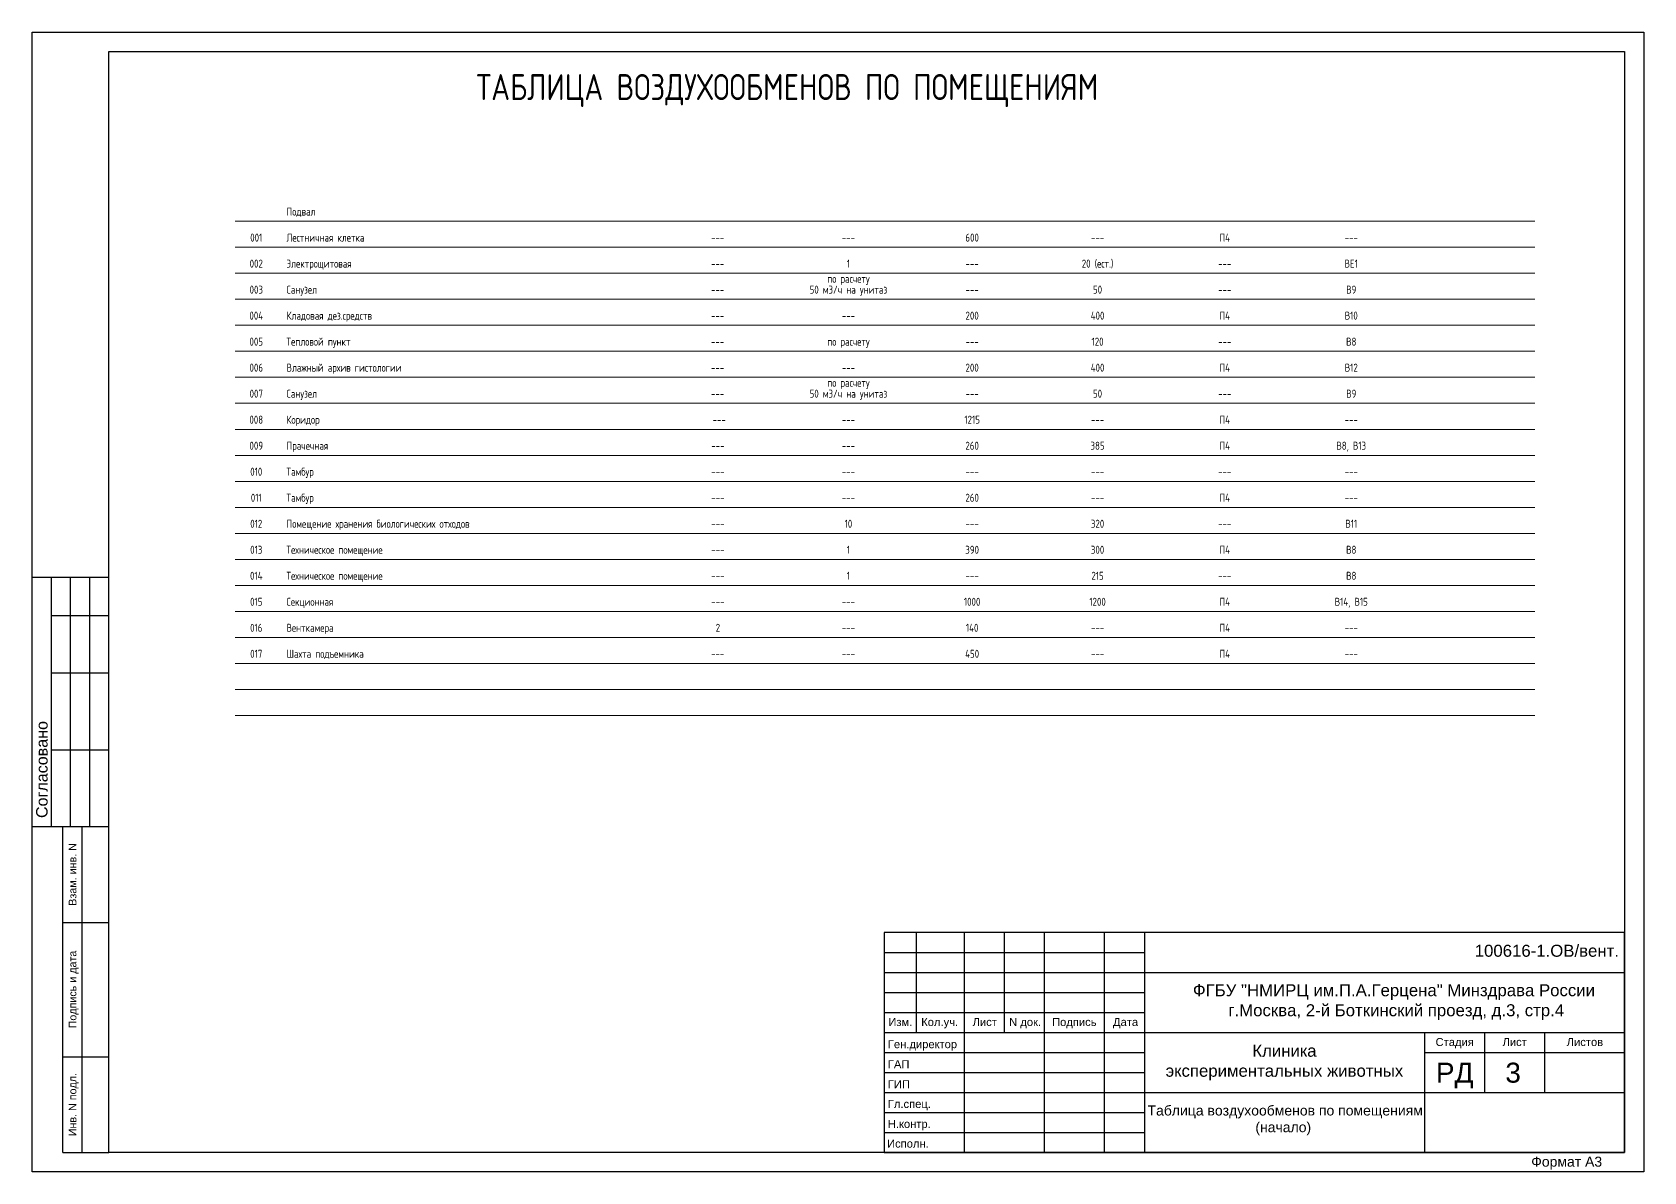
# Model space of a CAD drawing. Header units: millimetres. Extents: x -285783 to 224003, y -270247 to -22062.
# Drawn here: x -166329 to -126061, y -50537 to -22062 of the extents above; entities that cross this region are included whole.
import ezdxf
from ezdxf.enums import TextEntityAlignment as Align

# ---------------------------------------------------------------- set-up
doc = ezdxf.new("R2010")
doc.units = ezdxf.units.MM
for name, color, linetype, lineweight in [('12 текст рамки', 7, 'Continuous', 30), ('13 рамка', 7, 'Continuous', 30), ('A4TXT', 7, 'Continuous', 13), ('DOORS', 7, 'Continuous', 5)]:
    doc.layers.add(name, color=color, linetype=linetype, lineweight=lineweight)
doc.styles.add('SPDS', font='SPDS.shx')
doc.styles.add('РАМКА', font='arial.ttf')
doc.styles.add('ТЕКСТ', font='arial.ttf', dxfattribs={"oblique": 10, "height": 150})

msp = doc.modelspace()

# ---------------------------------------------------------------- linework, layer by layer
at = {"layer": '13 рамка'}
for p, q in [((-166329, -35676), (-164412, -35676)), ((-165850, -41908), (-165850, -35676)), ((-165370, -41908), (-165370, -35676)), ((-164891, -41908), (-164891, -35676)), ((-165850, -36635), (-164412, -36635)), ((-165850, -38073), (-164412, -38073)), ((-165850, -39991), (-164412, -39991)), ((-166329, -41908), (-164412, -41908)), ((-165562, -50058), (-165562, -41908)), ((-165083, -50058), (-165083, -41908)), ((-165562, -44305), (-164412, -44305)), ((-145040, -44558), (-145040, -50058)), ((-126540, -44558), (-145040, -44558)), ((-144240, -44558), (-144240, -47058)), ((-143040, -44558), (-143040, -50058)), ((-142040, -44558), (-142040, -47058)), ((-141040, -44558), (-141040, -50058)), ((-139540, -44558), (-139540, -50058)), ((-138540, -44558), (-138540, -50058)), ((-126540, -50058), (-126540, -44558)), ((-145040, -45058), (-138540, -45058)), ((-145040, -45558), (-126540, -45558)), ((-145040, -46058), (-138540, -46058)), ((-145040, -46558), (-138540, -46558)), ((-145040, -47058), (-126540, -47058)), ((-131540, -47058), (-131540, -50058)), ((-130040, -47058), (-130040, -48558)), ((-128540, -47058), (-128540, -48558)), ((-165562, -47661), (-164412, -47661)), ((-145040, -47558), (-138540, -47558)), ((-131540, -47558), (-126540, -47558)), ((-145040, -48058), (-138540, -48058)), ((-145040, -48058), (-138540, -48058)), ((-145040, -48558), (-126540, -48558)), ((-145040, -49058), (-138540, -49058)), ((-145040, -49058), (-138540, -49058)), ((-145040, -49558), (-138540, -49558)), ((-145040, -49558), (-138540, -49558)), ((-165562, -50058), (-164412, -50058)), ((-145040, -50058), (-126540, -50058)), ((-145040, -50058), (-126540, -50058)), ((-145040, -50058), (-126540, -50058))]:
    msp.add_line(p, q, dxfattribs=at)
for points in [[(-166329, -22062), (-126061, -22062), (-126061, -50537), (-166329, -50537)], [(-164412, -22541), (-126540, -22541), (-126540, -50058), (-164412, -50058)]]:
    msp.add_lwpolyline(points, close=True, dxfattribs=at)
at = {"layer": 'A4TXT'}
for p, q in [((-161260, -26785), (-128782, -26785)), ((-161260, -33935), (-128782, -33935)), ((-161260, -34585), (-128782, -34585)), ((-161260, -35235), (-128782, -35235)), ((-161260, -35885), (-128782, -35885)), ((-161260, -36535), (-128782, -36535)), ((-161260, -37185), (-128782, -37185)), ((-161260, -37835), (-128782, -37835)), ((-161260, -38485), (-128782, -38485)), ((-161260, -39135), (-128782, -39135))]:
    msp.add_line(p, q, dxfattribs=at)
at = {"layer": 'DOORS', "ltscale": 100}
for p, q in [((-161260, -27435), (-128782, -27435)), ((-161260, -28085), (-128782, -28085)), ((-161260, -28735), (-128782, -28735)), ((-161260, -29385), (-128782, -29385)), ((-161260, -30035), (-128782, -30035)), ((-161260, -30685), (-128782, -30685)), ((-161260, -31335), (-128782, -31335)), ((-161260, -31985), (-128782, -31985)), ((-161260, -32635), (-128782, -32635)), ((-161260, -33285), (-128782, -33285))]:
    msp.add_line(p, q, dxfattribs=at)

# ---------------------------------------------------------------- texts
at = {"layer": '12 текст рамки'}
for s, height, style, p in [('ТАБЛИЦА ВОЗДУХООБМЕНОВ ПО ПОМЕЩЕНИЯМ', 650, 'SPDS', (-155231, -23757)), ('100616-1.ОВ/вент.', 300, 'РАМКА', (-130285, -45164))]:
    msp.add_text(s, height=height, dxfattribs=dict(at, style=style)).set_placement(p)
at = {"layer": '12 текст рамки', "color": 7, "lineweight": 15, "ltscale": 0.5, "style": 'SPDS'}
for s, p in [('Подвал', (-159975, -26644)), ('Лестничная клетка', (-159975, -27294)), ('Электрощитовая', (-159975, -27944)), ('Санузел', (-159975, -28594)), ('Кладовая дез.средств', (-159975, -29244)), ('Тепловой пункт', (-159975, -29894)), ('Влажный архив гистологии', (-159975, -30544)), ('Санузел', (-159975, -31194)), ('Коридор', (-159975, -31844)), ('Прачечная', (-159975, -32494)), ('Тамбур', (-159975, -33144)), ('Тамбур', (-159975, -33794)), ('Помещение хранения биологических отходов', (-159975, -34444)), ('Техническое помещение', (-159975, -35094)), ('Техническое помещение', (-159975, -35744)), ('Секционная', (-159975, -36394)), ('Венткамера', (-159975, -37044)), ('Шахта подъемника', (-159975, -37694))]:
    msp.add_text(s, height=200, dxfattribs=at).set_placement(p)
for s, p in [('001', (-160731, -27294)), ('---', (-149203, -27294)), ('---', (-145934, -27294)), ('600', (-142843, -27294)), ('---', (-139709, -27294)), ('П4', (-136531, -27294)), ('---', (-133370, -27294)), ('002', (-160731, -27944)), ('1', (-145934, -27944)), ('20 (ест.)', (-139709, -27944)), ('ВЕ1', (-133370, -27944)), ('---', (-149203, -27944)), ('по расчету', (-145934, -28321)), ('---', (-142843, -27944)), ('---', (-136531, -27944)), ('003', (-160731, -28594)), ('---', (-149203, -28594)), ('50 м3/ч на унитаз', (-145934, -28594)), ('---', (-142843, -28594)), ('50', (-139709, -28594)), ('---', (-136531, -28594)), ('В9', (-133370, -28594)), ('004', (-160731, -29244)), ('---', (-149203, -29244)), ('---', (-145934, -29244)), ('200', (-142843, -29244)), ('400', (-139709, -29244)), ('П4', (-136531, -29244)), ('В10', (-133370, -29244)), ('005', (-160731, -29894)), ('по расчету', (-145934, -29894)), ('120', (-139709, -29894)), ('В8', (-133370, -29894)), ('---', (-149203, -29894)), ('---', (-142843, -29894)), ('---', (-136531, -29894)), ('006', (-160731, -30544)), ('---', (-149203, -30544)), ('---', (-145934, -30544)), ('200', (-142843, -30544)), ('400', (-139709, -30544)), ('П4', (-136531, -30544)), ('В12', (-133370, -30544)), ('007', (-160731, -31194)), ('50 м3/ч на унитаз', (-145934, -31194)), ('по расчету', (-145934, -30921)), ('50', (-139709, -31194)), ('В9', (-133370, -31194)), ('---', (-149203, -31194)), ('---', (-142843, -31194)), ('---', (-136531, -31194)), ('008', (-160731, -31844)), ('---', (-149164, -31844)), ('---', (-145934, -31844)), ('1215', (-142843, -31844)), ('---', (-139709, -31844)), ('П4', (-136531, -31844)), ('---', (-133370, -31844)), ('009', (-160731, -32494)), ('---', (-149197, -32494)), ('---', (-145934, -32494)), ('260', (-142843, -32494)), ('385', (-139709, -32494)), ('П4', (-136531, -32494)), ('В8, В13', (-133370, -32494)), ('010', (-160731, -33144)), ('---', (-149197, -33144)), ('---', (-145934, -33144)), ('---', (-142843, -33144)), ('---', (-139709, -33144)), ('---', (-136531, -33144)), ('---', (-133370, -33144)), ('011', (-160731, -33794)), ('---', (-149197, -33794)), ('---', (-145934, -33794)), ('260', (-142843, -33794)), ('---', (-139709, -33794)), ('П4', (-136531, -33794)), ('---', (-133370, -33794)), ('012', (-160731, -34444)), ('---', (-149197, -34444)), ('10', (-145934, -34444)), ('---', (-142843, -34444)), ('320', (-139709, -34444)), ('---', (-136531, -34444)), ('В11', (-133370, -34444)), ('013', (-160731, -35094)), ('---', (-149197, -35094)), ('1', (-145934, -35094)), ('390', (-142843, -35094)), ('300', (-139709, -35094)), ('П4', (-136531, -35094)), ('В8', (-133370, -35094)), ('014', (-160731, -35744)), ('---', (-149197, -35744)), ('1', (-145934, -35744)), ('---', (-142843, -35744)), ('215', (-139709, -35744)), ('---', (-136531, -35744)), ('В8', (-133370, -35744)), ('015', (-160731, -36394)), ('1000', (-142843, -36394)), ('1200', (-139709, -36394)), ('П4', (-136531, -36394)), ('В14, В15', (-133370, -36394)), ('---', (-149197, -36394)), ('---', (-145934, -36394)), ('016', (-160731, -37044)), ('2', (-149197, -37044)), ('---', (-145934, -37044)), ('140', (-142843, -37044)), ('---', (-139709, -37044)), ('П4', (-136531, -37044)), ('---', (-133370, -37044)), ('017', (-160731, -37694)), ('---', (-149203, -37694)), ('---', (-145934, -37694)), ('450', (-142843, -37694)), ('---', (-139709, -37694)), ('П4', (-136531, -37694)), ('---', (-133370, -37694))]:
    msp.add_text(s, height=200, dxfattribs=at).set_placement(p, align=Align.CENTER)
at = {"layer": '12 текст рамки', "lineweight": 15, "style": 'ТЕКСТ'}
msp.add_text('Согласовано', height=287.63, rotation=90, dxfattribs=at).set_placement((-166089, -41698), align=Align.MIDDLE_LEFT)
for s, p in [('Взам. инв. N', (-165322, -43107)), ('Подпись и дата', (-165322, -45983)), ('Инв. N подл.', (-165322, -48859))]:
    msp.add_text(s, height=191.75, rotation=90, dxfattribs=at).set_placement(p, align=Align.MIDDLE_CENTER)
at = {"layer": '12 текст рамки', "style": 'ТЕКСТ'}
for s, p in [('РД', (-130785, -48311)), ('3', (-129325, -48311))]:
    msp.add_text(s, height=500, dxfattribs=at).set_placement(p, align=Align.CENTER)
msp.add_text('Формат А3', height=250, dxfattribs=at).set_placement((-128873, -50285), align=Align.MIDDLE_LEFT)
at = {"layer": '12 текст рамки', "insert": (-132303, -46296), "char_height": 300, "attachment_point": 5, "style": 'РАМКА'}
msp.add_mtext_dynamic_manual_height_columns('ФГБУ "НМИРЦ им.П.А.Герцена" Минздрава России\\P г.Москва, 2-й Боткинский проезд, д.3, стр.4 ', width=12195.52, gutter_width=1250, heights=[0], dxfattribs=at)
at = {"layer": '12 текст рамки', "width": 7000, "attachment_point": 5, "style": 'РАМКА'}
for s, insert, char_height in [('Клиника\\Pэкспериментальных животных', (-135040, -47808), 300), (' Таблица воздухообменов по помещениям\\P(начало)', (-135069, -49252), 250)]:
    msp.add_mtext(s, dxfattribs=dict(at, insert=insert, char_height=char_height))
at = {"layer": '13 рамка', "style": 'ТЕКСТ'}
for s, p in [('Изм.', (-144638, -46895)), ('Кол.уч.', (-143654, -46895)), ('Лист', (-142528, -46895)), ('N док.', (-141519, -46895)), ('Подпись', (-140290, -46895)), ('Дата', (-139009, -46895)), ('Стадия', (-130785, -47395)), ('Лист', (-129287, -47395)), ('Листов', (-127531, -47395))]:
    msp.add_text(s, height=200, dxfattribs=at).set_placement(p, align=Align.CENTER)
for s, p in [('Ген.директор', (-144949, -47449)), ('ГАП', (-144949, -47949)), ('ГИП', (-144949, -48449)), ('Гл.спец.', (-144949, -48942)), ('Н.контр.', (-144949, -49442)), (' Исполн.', (-145047, -49933))]:
    msp.add_text(s, height=200, dxfattribs=at).set_placement(p)

doc.saveas('drawing.dxf')
